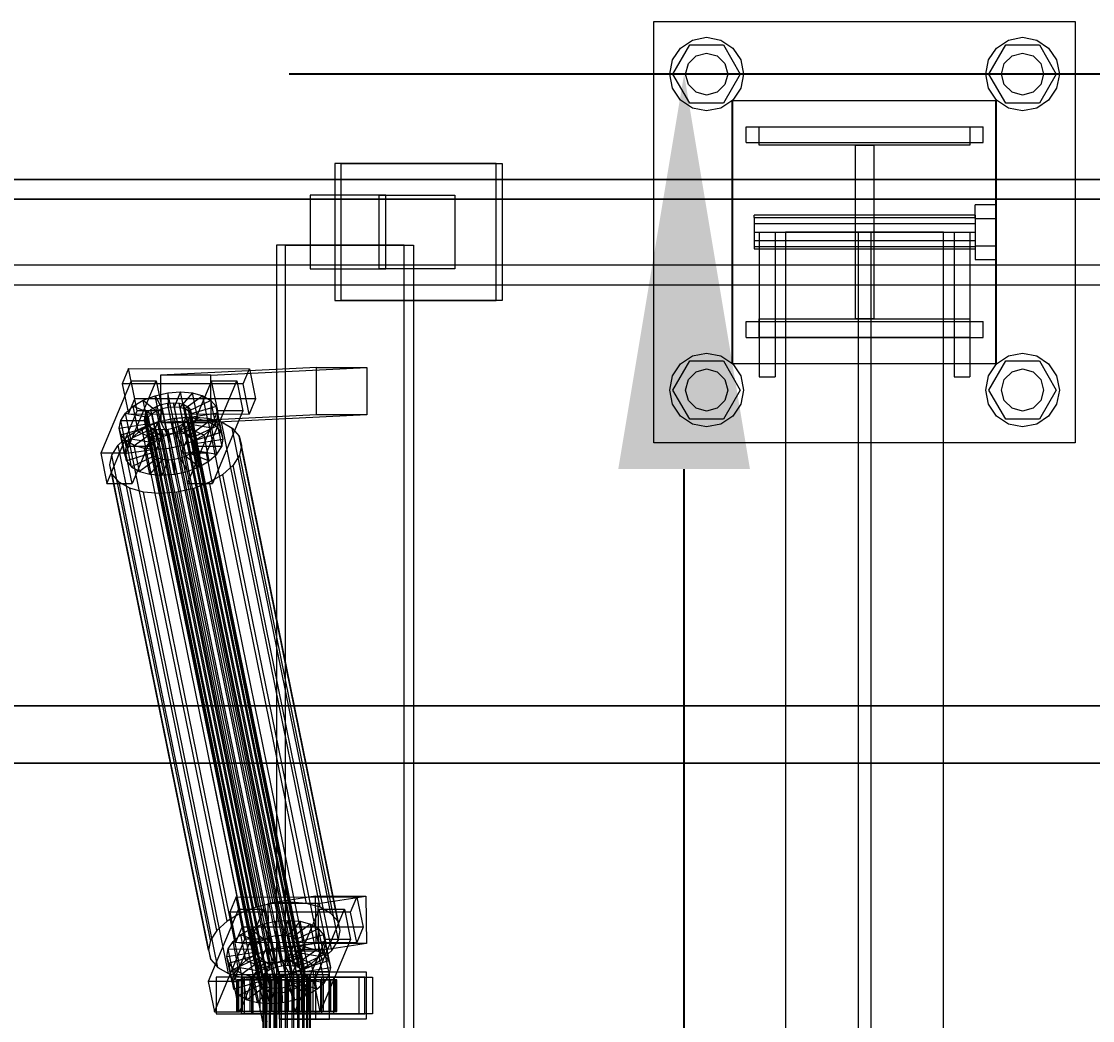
# Model space of a CAD drawing. Header units: millimetres. Extents: x -1970 to 59977, y -50268 to 6837.
# Drawn here: x 23676.5 to 24083.3, y -17869.5 to -17490 of the extents above; entities that cross this region are included whole.
import ezdxf

# ---------------------------------------------------------------- set-up
doc = ezdxf.new("R2010")
doc.units = ezdxf.units.MM
doc.layers.add('COTAS_O', color=1, linetype='Continuous', lineweight=0)
doc.layers.add('superior_C02', color=7, linetype='Continuous', lineweight=0)
doc.dimstyles.new('R19_100', dxfattribs={"dimtxt": 250, "dimasz": 150, "dimexe": 150, "dimexo": 80, "dimgap": 100, "dimtad": 1, "dimtih": 1, "dimtoh": 1, "dimdsep": 46, "dimcen": 0.09, "dimadec": 0, "dimazin": 0, "dimtfac": 1, "dimtdec": 4, "dimtofl": 0, "dimtmove": 0, "dimatfit": 3, "dimfxl": 1, "dimtolj": 1, "dimtzin": 0, "dimarcsym": 0})

# ---------------------------------------------------------------- blocks, each defined once
blk = doc.blocks.new('*D34')
at = {"layer": 'COTAS_O', "color": 0, "lineweight": -2, "transparency": 16777216}
for p, q in [((24548.19, -17510), (23778.19, -17510)), ((23928.19, -19330), (23928.19, -17660)), ((24548.19, -19480), (23778.19, -19480))]:
    blk.add_line(p, q, dxfattribs=at)
at = {"layer": 'COTAS_O', "color": 0, "transparency": 16777216}
for points in [[(23903.19, -17660), (23953.19, -17660), (23928.19, -17510)], [(23903.19, -19330), (23953.19, -19330), (23928.19, -19480)]]:
    blk.add_solid(points, dxfattribs=at)
at = {"layer": 'Defpoints', "color": 0, "transparency": 16777216}
for p in [(23928.19, -17510), (24628.19, -17510), (24628.19, -19480)]:
    blk.add_point(p, dxfattribs=at)

msp = doc.modelspace()

# ---------------------------------------------------------------- linework, layer by layer
at = {"layer": 'superior_C02'}
for p, q in [((23916.747, -17650), (23916.747, -17490)), ((23916.747, -17490), (24076.747, -17490)), ((24076.747, -17490), (24076.747, -17650)), ((23926.848, -17500.101), (23931.39, -17497.066)), ((23931.39, -17497.066), (23936.747, -17496)), ((23936.747, -17496), (23942.105, -17497.066)), ((23942.105, -17497.066), (23946.647, -17500.101)), ((24046.848, -17500.101), (24051.39, -17497.066)), ((24051.39, -17497.066), (24056.747, -17496)), ((24056.747, -17496), (24062.105, -17497.066)), ((24062.105, -17497.066), (24066.647, -17500.101)), ((23923.813, -17504.642), (23926.848, -17500.101)), ((23923.947, -17510), (23930.347, -17498.915)), ((23930.347, -17498.915), (23943.147, -17498.915)), ((23932.747, -17503.072), (23936.747, -17502)), ((23936.747, -17502), (23940.747, -17503.072)), ((23943.147, -17498.915), (23949.547, -17510)), ((23946.647, -17500.101), (23949.681, -17504.642)), ((24043.813, -17504.642), (24046.848, -17500.101)), ((24043.947, -17510), (24050.347, -17498.915)), ((24050.347, -17498.915), (24063.147, -17498.915)), ((24052.747, -17503.072), (24056.747, -17502)), ((24056.747, -17502), (24060.747, -17503.072)), ((24063.147, -17498.915), (24069.547, -17510)), ((24066.647, -17500.101), (24069.681, -17504.642)), ((23922.747, -17510), (23923.813, -17504.642)), ((23928.747, -17510), (23929.819, -17506)), ((23929.819, -17506), (23932.747, -17503.072)), ((23940.747, -17503.072), (23943.675, -17506)), ((23943.675, -17506), (23944.747, -17510)), ((23949.681, -17504.642), (23950.747, -17510)), ((24042.747, -17510), (24043.813, -17504.642)), ((24048.747, -17510), (24049.819, -17506)), ((24049.819, -17506), (24052.747, -17503.072)), ((24060.747, -17503.072), (24063.675, -17506)), ((24063.675, -17506), (24064.747, -17510)), ((24069.681, -17504.642), (24070.747, -17510)), ((23923.813, -17515.358), (23922.747, -17510)), ((23930.347, -17521.085), (23923.947, -17510)), ((23929.819, -17514), (23928.747, -17510)), ((23949.547, -17510), (23943.147, -17521.085)), ((23944.747, -17510), (23943.675, -17514)), ((23950.747, -17510), (23949.681, -17515.358)), ((24043.813, -17515.358), (24042.747, -17510)), ((24050.347, -17521.085), (24043.947, -17510)), ((24049.819, -17514), (24048.747, -17510)), ((24069.547, -17510), (24063.147, -17521.085)), ((24064.747, -17510), (24063.675, -17514)), ((24070.747, -17510), (24069.681, -17515.358)), ((23932.747, -17516.928), (23929.819, -17514)), ((23943.675, -17514), (23940.747, -17516.928)), ((24052.747, -17516.928), (24049.819, -17514)), ((24063.675, -17514), (24060.747, -17516.928)), ((23926.848, -17519.899), (23923.813, -17515.358)), ((23936.747, -17518), (23932.747, -17516.928)), ((23940.747, -17516.928), (23936.747, -17518)), ((23949.681, -17515.358), (23946.647, -17519.899)), ((24046.848, -17519.899), (24043.813, -17515.358)), ((24056.747, -17518), (24052.747, -17516.928)), ((24060.747, -17516.928), (24056.747, -17518)), ((24069.681, -17515.358), (24066.647, -17519.899)), ((23931.39, -17522.934), (23926.848, -17519.899)), ((23943.147, -17521.085), (23930.347, -17521.085)), ((23946.647, -17519.899), (23942.105, -17522.934)), ((23946.455, -17620), (23946.455, -17520)), ((23946.455, -17520), (24046.455, -17520)), ((23946.747, -17620), (23946.747, -17520)), ((23946.747, -17520), (24046.747, -17520)), ((24046.455, -17520), (24046.455, -17620)), ((24046.747, -17520), (24046.747, -17620)), ((24051.39, -17522.934), (24046.848, -17519.899)), ((24063.147, -17521.085), (24050.347, -17521.085)), ((24066.647, -17519.899), (24062.105, -17522.934)), ((23936.747, -17524), (23931.39, -17522.934)), ((23942.105, -17522.934), (23936.747, -17524)), ((24056.747, -17524), (24051.39, -17522.934)), ((24062.105, -17522.934), (24056.747, -17524)), ((23951.747, -17530), (24041.747, -17530)), ((23951.747, -17536), (23951.747, -17530)), ((23956.747, -17537), (23956.747, -17530)), ((23956.747, -17530), (24036.747, -17530)), ((24036.747, -17530), (24036.747, -17537)), ((24041.747, -17536), (24041.747, -17530)), ((23951.747, -17536), (24041.747, -17536)), ((24036.747, -17537), (23956.747, -17537)), ((23993.247, -17603), (23993.247, -17537)), ((23993.247, -17537), (24000.247, -17537)), ((24000.247, -17537), (24000.247, -17603)), ((23856.791, -17544), (23795.585, -17544)), ((23795.585, -17544), (23795.585, -17596)), ((23797.923, -17544), (23795.585, -17544)), ((23797.923, -17596), (23797.923, -17544)), ((23797.923, -17544), (23859.129, -17544)), ((23856.791, -17596), (23856.791, -17544)), ((23856.791, -17544), (23859.129, -17544)), ((23859.129, -17544), (23859.129, -17596)), ((24697.916, -17550), (23550.312, -17550)), ((23562.002, -17550), (24709.607, -17550)), ((24751.985, -17550), (23604.381, -17550)), ((23618.994, -17550), (24766.599, -17550)), ((24697.188, -17557.5), (23605.114, -17557.5)), ((23618.261, -17557.5), (24710.335, -17557.5)), ((23814.89, -17556), (23786.2, -17556)), ((23786.2, -17556), (23786.2, -17584)), ((23812.427, -17556), (23786.2, -17556)), ((23812.427, -17584), (23812.427, -17556)), ((23812.427, -17556), (23841.118, -17556)), ((23814.89, -17584), (23814.89, -17556)), ((23814.89, -17556), (23841.118, -17556)), ((23841.118, -17556), (23841.118, -17584)), ((24038.747, -17564.8), (24038.747, -17559.6)), ((24046.747, -17559.6), (24038.747, -17559.6)), ((24046.747, -17559.6), (24046.747, -17564.8)), ((23954.747, -17564.457), (23954.747, -17563.6)), ((24038.747, -17563.6), (23954.747, -17563.6)), ((23954.747, -17564.457), (23954.747, -17566.8)), ((23954.747, -17564.457), (24038.747, -17564.457)), ((23954.747, -17566.8), (23954.747, -17570)), ((23954.747, -17566.8), (24038.747, -17566.8)), ((24038.747, -17563.6), (24038.747, -17564.457)), ((24038.747, -17564.457), (24038.747, -17566.8)), ((24038.747, -17564.8), (24038.747, -17575.2)), ((24038.747, -17564.8), (24046.747, -17564.8)), ((24038.747, -17566.8), (24038.747, -17570)), ((24046.747, -17564.8), (24046.747, -17575.2)), ((23954.747, -17570), (23954.747, -17573.2)), ((23954.747, -17570), (24038.747, -17570)), ((23956.747, -17570), (23956.747, -17625)), ((23956.747, -17570), (23962.747, -17570)), ((23962.747, -17570), (23962.747, -17625)), ((24026.747, -17570), (23966.747, -17570)), ((23966.747, -17570), (23966.747, -18430)), ((23999.247, -17570), (23994.247, -17570)), ((23994.247, -17570), (23994.247, -18430)), ((23999.247, -18430), (23999.247, -17570)), ((24026.747, -18430), (24026.747, -17570)), ((24030.747, -17570), (24030.747, -17625)), ((24030.747, -17570), (24036.747, -17570)), ((24036.747, -17570), (24036.747, -17625)), ((24038.747, -17570), (24038.747, -17573.2)), ((23821.913, -17575), (23773.331, -17575)), ((23773.331, -17575), (23773.331, -18425)), ((23776.839, -17575), (23773.331, -17575)), ((23776.839, -18425), (23776.839, -17575)), ((23776.839, -17575), (23825.42, -17575)), ((23821.913, -18425), (23821.913, -17575)), ((23821.913, -17575), (23825.42, -17575)), ((23825.42, -17575), (23825.42, -18425)), ((23954.747, -17573.2), (23954.747, -17575.543)), ((23954.747, -17573.2), (24038.747, -17573.2)), ((23954.747, -17575.543), (23954.747, -17576.4)), ((23954.747, -17575.543), (24038.747, -17575.543)), ((24038.747, -17573.2), (24038.747, -17575.543)), ((24038.747, -17575.2), (24038.747, -17580.4)), ((24038.747, -17575.2), (24046.747, -17575.2)), ((24038.747, -17575.543), (24038.747, -17576.4)), ((24046.747, -17575.2), (24046.747, -17580.4)), ((23954.747, -17576.4), (24038.747, -17576.4)), ((23605.114, -17582.5), (24697.188, -17582.5)), ((23618.261, -17582.5), (24710.335, -17582.5)), ((24038.747, -17580.4), (24046.747, -17580.4)), ((23786.2, -17584), (23814.89, -17584)), ((23786.2, -17584), (23812.427, -17584)), ((23841.118, -17584), (23812.427, -17584)), ((23841.118, -17584), (23814.89, -17584)), ((23550.312, -17590), (24697.916, -17590)), ((23562.002, -17590), (24709.607, -17590)), ((23604.381, -17590), (24751.985, -17590)), ((23618.994, -17590), (24766.599, -17590)), ((23795.585, -17596), (23856.791, -17596)), ((23795.585, -17596), (23797.923, -17596)), ((23859.129, -17596), (23797.923, -17596)), ((23859.129, -17596), (23856.791, -17596)), ((23951.747, -17604), (24041.747, -17604)), ((23951.747, -17610), (23951.747, -17604)), ((23956.747, -17610), (23956.747, -17603)), ((23956.747, -17603), (24036.747, -17603)), ((24000.247, -17603), (23993.247, -17603)), ((24036.747, -17603), (24036.747, -17610)), ((24041.747, -17610), (24041.747, -17604)), ((23951.747, -17610), (24041.747, -17610)), ((24036.747, -17610), (23956.747, -17610)), ((23931.39, -17617.066), (23936.747, -17616)), ((23936.747, -17616), (23942.105, -17617.066)), ((24051.39, -17617.066), (24056.747, -17616)), ((24056.747, -17616), (24062.105, -17617.066)), ((23923.813, -17624.642), (23926.848, -17620.101)), ((23923.947, -17630), (23930.347, -17618.915)), ((23926.848, -17620.101), (23931.39, -17617.066)), ((23930.347, -17618.915), (23943.147, -17618.915)), ((23942.105, -17617.066), (23946.647, -17620.101)), ((23943.147, -17618.915), (23949.547, -17630)), ((24046.455, -17620), (23946.455, -17620)), ((23946.647, -17620.101), (23949.681, -17624.642)), ((24046.747, -17620), (23946.747, -17620)), ((24043.813, -17624.642), (24046.848, -17620.101)), ((24043.947, -17630), (24050.347, -17618.915)), ((24046.848, -17620.101), (24051.39, -17617.066)), ((24050.347, -17618.915), (24063.147, -17618.915)), ((24062.105, -17617.066), (24066.647, -17620.101)), ((24063.147, -17618.915), (24069.547, -17630)), ((24066.647, -17620.101), (24069.681, -17624.642)), ((23717.199, -17621.857), (23714.798, -17627.592)), ((23719.533, -17633.325), (23717.199, -17621.857)), ((23717.199, -17621.857), (23763.103, -17621.914)), ((23788.537, -17621.488), (23729.317, -17624.356)), ((23748.443, -17624.356), (23729.317, -17624.356)), ((23729.317, -17624.356), (23729.391, -17642.354)), ((23748.443, -17624.356), (23807.664, -17621.488)), ((23748.518, -17642.354), (23748.443, -17624.356)), ((23760.702, -17627.65), (23763.103, -17621.914)), ((23763.103, -17621.914), (23765.437, -17633.382)), ((23788.612, -17639.486), (23788.537, -17621.488)), ((23788.537, -17621.488), (23807.664, -17621.488)), ((23807.664, -17621.488), (23807.738, -17639.486)), ((23929.819, -17626), (23932.747, -17623.072)), ((23932.747, -17623.072), (23936.747, -17622)), ((23936.747, -17622), (23940.747, -17623.072)), ((23940.747, -17623.072), (23943.675, -17626)), ((24049.819, -17626), (24052.747, -17623.072)), ((24052.747, -17623.072), (24056.747, -17622)), ((24056.747, -17622), (24060.747, -17623.072)), ((24060.747, -17623.072), (24063.675, -17626)), ((23718.147, -17626.449), (23706.624, -17653.98)), ((23760.702, -17627.65), (23714.798, -17627.592)), ((23714.798, -17627.592), (23717.132, -17639.061)), ((23716.187, -17653.992), (23727.711, -17626.461)), ((23720.481, -17637.917), (23718.147, -17626.449)), ((23718.147, -17626.449), (23727.711, -17626.461)), ((23727.711, -17626.461), (23730.044, -17637.929)), ((23748.75, -17626.487), (23737.227, -17654.019)), ((23746.79, -17654.031), (23758.313, -17626.499)), ((23751.084, -17637.955), (23748.75, -17626.487)), ((23748.75, -17626.487), (23758.313, -17626.499)), ((23758.313, -17626.499), (23760.647, -17637.967)), ((23763.036, -17639.118), (23760.702, -17627.65)), ((23922.747, -17630), (23923.813, -17624.642)), ((23928.747, -17630), (23929.819, -17626)), ((23943.675, -17626), (23944.747, -17630)), ((23949.681, -17624.642), (23950.747, -17630)), ((23956.747, -17625), (23962.747, -17625)), ((24030.747, -17625), (24036.747, -17625)), ((24042.747, -17630), (24043.813, -17624.642)), ((24048.747, -17630), (24049.819, -17626)), ((24063.675, -17626), (24064.747, -17630)), ((24069.681, -17624.642), (24070.747, -17630)), ((23722.772, -17633.91), (23727.26, -17632.183)), ((23727.26, -17632.183), (23732.098, -17631.1)), ((23727.26, -17632.183), (23729.963, -17637.157)), ((23729.261, -17642.013), (23727.26, -17632.183)), ((23732.098, -17631.1), (23736.957, -17630.735)), ((23732.098, -17631.1), (23732.255, -17636.643)), ((23734.099, -17640.93), (23732.098, -17631.1)), ((23736.957, -17630.735), (23734.556, -17636.47)), ((23741.504, -17631.112), (23736.71, -17636.649)), ((23738.957, -17640.564), (23736.957, -17630.735)), ((23736.957, -17630.735), (23741.504, -17631.112)), ((23745.431, -17632.206), (23738.57, -17637.167)), ((23743.504, -17640.942), (23741.504, -17631.112)), ((23741.504, -17631.112), (23745.431, -17632.206)), ((23747.431, -17642.036), (23745.431, -17632.206)), ((23745.431, -17632.206), (23748.469, -17633.943)), ((23923.813, -17635.358), (23922.747, -17630)), ((23930.347, -17641.085), (23923.947, -17630)), ((23929.819, -17634), (23928.747, -17630)), ((23949.547, -17630), (23943.147, -17641.085)), ((23944.747, -17630), (23943.675, -17634)), ((23950.747, -17630), (23949.681, -17635.358)), ((24043.813, -17635.358), (24042.747, -17630)), ((24050.347, -17641.085), (24043.947, -17630)), ((24049.819, -17634), (24048.747, -17630)), ((24069.547, -17630), (24063.147, -17641.085)), ((24064.747, -17630), (24063.675, -17634)), ((24070.747, -17630), (24069.681, -17635.358)), ((23716.025, -17638.79), (23718.94, -17636.164)), ((23717.132, -17639.061), (23719.533, -17633.325)), ((23718.94, -17636.164), (23722.772, -17633.91)), ((23718.94, -17636.164), (23726.022, -17639.042)), ((23720.94, -17645.994), (23718.94, -17636.164)), ((23765.437, -17633.382), (23719.533, -17633.325)), ((23722.772, -17633.91), (23727.837, -17637.975)), ((23724.773, -17643.74), (23722.772, -17633.91)), ((23725.688, -17637.404), (23727.504, -17636.336)), ((23727.504, -17636.336), (23729.63, -17635.518)), ((23771.012, -17850.135), (23727.504, -17636.336)), ((23729.63, -17635.518), (23731.921, -17635.005)), ((23773.138, -17849.317), (23729.63, -17635.518)), ((23732.255, -17636.643), (23729.963, -17637.157)), ((23731.921, -17635.005), (23734.223, -17634.832)), ((23775.43, -17848.804), (23731.921, -17635.005)), ((23734.556, -17636.47), (23732.255, -17636.643)), ((23732.255, -17636.643), (23734.255, -17646.473)), ((23734.223, -17634.832), (23736.377, -17635.011)), ((23777.731, -17848.631), (23734.223, -17634.832)), ((23734.556, -17636.47), (23736.556, -17646.3)), ((23736.71, -17636.649), (23734.556, -17636.47)), ((23736.377, -17635.011), (23738.237, -17635.529)), ((23779.885, -17848.809), (23736.377, -17635.011)), ((23736.71, -17636.649), (23738.71, -17646.479)), ((23738.57, -17637.167), (23736.71, -17636.649)), ((23738.237, -17635.529), (23739.676, -17636.352)), ((23781.745, -17849.328), (23738.237, -17635.529)), ((23739.676, -17636.352), (23740.596, -17637.422)), ((23783.185, -17850.15), (23739.676, -17636.352)), ((23748.469, -17633.943), (23740.009, -17637.99)), ((23750.412, -17636.203), (23740.93, -17639.061)), ((23750.469, -17643.772), (23748.469, -17633.943)), ((23748.469, -17633.943), (23750.412, -17636.203)), ((23752.412, -17646.033), (23750.412, -17636.203)), ((23750.412, -17636.203), (23751.127, -17638.834)), ((23765.437, -17633.382), (23763.036, -17639.118)), ((23926.848, -17639.899), (23923.813, -17635.358)), ((23932.747, -17636.928), (23929.819, -17634)), ((23943.675, -17634), (23940.747, -17636.928)), ((23949.681, -17635.358), (23946.647, -17639.899)), ((24046.848, -17639.899), (24043.813, -17635.358)), ((24052.747, -17636.928), (24049.819, -17634)), ((24063.675, -17634), (24060.747, -17636.928)), ((24069.681, -17635.358), (24066.647, -17639.899)), ((23708.958, -17665.449), (23720.481, -17637.917)), ((23714.225, -17641.61), (23716.025, -17638.79)), ((23716.025, -17638.79), (23724.641, -17640.286)), ((23718.025, -17648.62), (23716.025, -17638.79)), ((23717.132, -17639.061), (23763.036, -17639.118)), ((23730.044, -17637.929), (23718.521, -17665.461)), ((23730.044, -17637.929), (23720.481, -17637.917)), ((23723.189, -17641.32), (23723.455, -17639.983)), ((23723.455, -17639.983), (23724.307, -17638.648)), ((23766.964, -17853.782), (23723.455, -17639.983)), ((23724.641, -17640.286), (23723.788, -17641.622)), ((23724.307, -17638.648), (23725.688, -17637.404)), ((23767.816, -17852.446), (23724.307, -17638.648)), ((23726.022, -17639.042), (23724.641, -17640.286)), ((23724.641, -17640.286), (23726.641, -17650.116)), ((23769.197, -17851.202), (23725.688, -17637.404)), ((23727.837, -17637.975), (23726.022, -17639.042)), ((23726.022, -17639.042), (23728.022, -17648.872)), ((23729.963, -17637.157), (23727.837, -17637.975)), ((23727.837, -17637.975), (23729.837, -17647.804)), ((23728.198, -17642.107), (23734.665, -17640.659)), ((23788.612, -17639.486), (23729.391, -17642.354)), ((23729.963, -17637.157), (23731.963, -17646.986)), ((23738.957, -17640.564), (23734.099, -17640.93)), ((23734.665, -17640.659), (23741.16, -17640.17)), ((23772.173, -17824.968), (23734.665, -17640.659)), ((23736.556, -17646.3), (23738.957, -17640.564)), ((23738.57, -17637.167), (23740.57, -17646.997)), ((23740.009, -17637.99), (23738.57, -17637.167)), ((23743.504, -17640.942), (23738.957, -17640.564)), ((23739.561, -17665.487), (23751.084, -17637.955)), ((23740.669, -17640.005), (23739.817, -17641.341)), ((23740.009, -17637.99), (23742.01, -17647.82)), ((23740.93, -17639.061), (23740.009, -17637.99)), ((23740.596, -17637.422), (23740.935, -17638.668)), ((23784.105, -17851.221), (23740.596, -17637.422)), ((23740.935, -17638.668), (23740.669, -17640.005)), ((23740.669, -17640.005), (23784.178, -17853.804)), ((23740.93, -17639.061), (23742.93, -17648.891)), ((23741.268, -17640.307), (23740.93, -17639.061)), ((23784.444, -17852.467), (23740.935, -17638.668)), ((23741.002, -17641.643), (23741.268, -17640.307)), ((23741.16, -17640.17), (23747.239, -17640.674)), ((23778.668, -17824.479), (23741.16, -17640.17)), ((23751.127, -17638.834), (23741.268, -17640.307)), ((23741.268, -17640.307), (23743.269, -17650.137)), ((23747.239, -17640.674), (23752.489, -17642.137)), ((23784.747, -17824.984), (23747.239, -17640.674)), ((23807.738, -17639.486), (23748.518, -17642.354)), ((23760.647, -17637.967), (23749.124, -17665.499)), ((23751.127, -17638.834), (23750.566, -17641.655)), ((23760.647, -17637.967), (23751.084, -17637.955)), ((23753.128, -17648.664), (23751.127, -17638.834)), ((23807.738, -17639.486), (23788.612, -17639.486)), ((23931.39, -17642.934), (23926.848, -17639.899)), ((23936.747, -17638), (23932.747, -17636.928)), ((23940.747, -17636.928), (23936.747, -17638)), ((23946.647, -17639.899), (23942.105, -17642.934)), ((24051.39, -17642.934), (24046.848, -17639.899)), ((24056.747, -17638), (24052.747, -17636.928)), ((24060.747, -17636.928), (24056.747, -17638)), ((24066.647, -17639.899), (24062.105, -17642.934)), ((23713.664, -17644.431), (23714.225, -17641.61)), ((23713.664, -17644.431), (23723.522, -17642.958)), ((23714.379, -17647.062), (23713.664, -17644.431)), ((23715.664, -17654.261), (23713.664, -17644.431)), ((23714.225, -17641.61), (23723.788, -17641.622)), ((23716.225, -17651.44), (23714.225, -17641.61)), ((23714.379, -17647.062), (23723.861, -17644.204)), ((23717.075, -17647.428), (23722.198, -17644.416)), ((23724.773, -17643.74), (23720.94, -17645.994)), ((23722.198, -17644.416), (23728.198, -17642.107)), ((23759.706, -17828.725), (23722.198, -17644.416)), ((23723.528, -17642.566), (23723.189, -17641.32)), ((23766.698, -17855.119), (23723.189, -17641.32)), ((23723.788, -17641.622), (23723.522, -17642.958)), ((23723.522, -17642.958), (23723.861, -17644.204)), ((23723.522, -17642.958), (23725.523, -17652.788)), ((23724.448, -17643.637), (23723.528, -17642.566)), ((23767.037, -17856.365), (23723.528, -17642.566)), ((23723.788, -17641.622), (23725.789, -17651.452)), ((23723.861, -17644.204), (23724.782, -17645.275)), ((23723.861, -17644.204), (23725.862, -17654.034)), ((23725.887, -17644.459), (23724.448, -17643.637)), ((23767.957, -17857.435), (23724.448, -17643.637)), ((23729.261, -17642.013), (23724.773, -17643.74)), ((23729.837, -17647.804), (23724.773, -17643.74)), ((23727.747, -17644.978), (23725.887, -17644.459)), ((23769.396, -17858.258), (23725.887, -17644.459)), ((23765.705, -17826.416), (23728.198, -17642.107)), ((23734.099, -17640.93), (23729.261, -17642.013)), ((23731.963, -17646.986), (23729.261, -17642.013)), ((23729.391, -17642.354), (23748.518, -17642.354)), ((23734.494, -17644.47), (23732.203, -17644.983)), ((23734.255, -17646.473), (23734.099, -17640.93)), ((23736.62, -17643.652), (23734.494, -17644.47)), ((23778.003, -17858.269), (23734.494, -17644.47)), ((23738.436, -17642.585), (23736.62, -17643.652)), ((23780.129, -17857.451), (23736.62, -17643.652)), ((23736.954, -17645.29), (23738.769, -17644.223)), ((23739.817, -17641.341), (23738.436, -17642.585)), ((23781.944, -17856.383), (23738.436, -17642.585)), ((23738.71, -17646.479), (23743.504, -17640.942)), ((23738.769, -17644.223), (23740.15, -17642.979)), ((23745.851, -17647.101), (23738.769, -17644.223)), ((23738.769, -17644.223), (23740.769, -17654.053)), ((23783.325, -17855.139), (23739.817, -17641.341)), ((23740.15, -17642.979), (23741.002, -17641.643)), ((23748.766, -17644.475), (23740.15, -17642.979)), ((23740.15, -17642.979), (23742.15, -17652.809)), ((23740.57, -17646.997), (23747.431, -17642.036)), ((23741.002, -17641.643), (23750.566, -17641.655)), ((23743.003, -17651.473), (23741.002, -17641.643)), ((23742.01, -17647.82), (23750.469, -17643.772)), ((23747.431, -17642.036), (23743.504, -17640.942)), ((23748.766, -17644.475), (23745.851, -17647.101)), ((23750.469, -17643.772), (23747.431, -17642.036)), ((23750.566, -17641.655), (23748.766, -17644.475)), ((23750.766, -17654.305), (23748.766, -17644.475)), ((23752.412, -17646.033), (23750.469, -17643.772)), ((23750.566, -17641.655), (23752.566, -17651.485)), ((23752.489, -17642.137), (23756.551, -17644.459)), ((23789.996, -17826.446), (23752.489, -17642.137)), ((23756.551, -17644.459), (23759.148, -17647.481)), ((23794.058, -17828.768), (23756.551, -17644.459)), ((23943.147, -17641.085), (23930.347, -17641.085)), ((23936.747, -17644), (23931.39, -17642.934)), ((23942.105, -17642.934), (23936.747, -17644)), ((24063.147, -17641.085), (24050.347, -17641.085)), ((24056.747, -17644), (24051.39, -17642.934)), ((24062.105, -17642.934), (24056.747, -17644)), ((23713.178, -17650.939), (23717.075, -17647.428)), ((23716.322, -17649.322), (23714.379, -17647.062)), ((23716.379, -17656.892), (23714.379, -17647.062)), ((23718.025, -17648.62), (23716.225, -17651.44)), ((23716.322, -17649.322), (23724.782, -17645.275)), ((23754.582, -17831.737), (23717.075, -17647.428)), ((23720.94, -17645.994), (23718.025, -17648.62)), ((23726.641, -17650.116), (23718.025, -17648.62)), ((23719.36, -17651.059), (23726.221, -17646.098)), ((23728.022, -17648.872), (23720.94, -17645.994)), ((23723.287, -17652.153), (23728.081, -17646.616)), ((23724.782, -17645.275), (23726.221, -17646.098)), ((23724.782, -17645.275), (23726.782, -17655.105)), ((23726.221, -17646.098), (23728.081, -17646.616)), ((23726.221, -17646.098), (23728.221, -17655.927)), ((23726.641, -17650.116), (23728.022, -17648.872)), ((23729.901, -17645.156), (23727.747, -17644.978)), ((23771.256, -17858.776), (23727.747, -17644.978)), ((23727.834, -17652.53), (23730.235, -17646.795)), ((23728.022, -17648.872), (23729.837, -17647.804)), ((23728.081, -17646.616), (23730.235, -17646.795)), ((23728.081, -17646.616), (23730.081, -17656.446)), ((23729.837, -17647.804), (23731.963, -17646.986)), ((23732.203, -17644.983), (23729.901, -17645.156)), ((23773.41, -17858.955), (23729.901, -17645.156)), ((23730.235, -17646.795), (23732.536, -17646.622)), ((23730.235, -17646.795), (23732.235, -17656.624)), ((23731.963, -17646.986), (23734.255, -17646.473)), ((23775.711, -17858.782), (23732.203, -17644.983)), ((23732.536, -17646.622), (23734.828, -17646.108)), ((23732.692, -17652.165), (23732.536, -17646.622)), ((23732.536, -17646.622), (23734.536, -17656.451)), ((23734.255, -17646.473), (23736.556, -17646.3)), ((23734.828, -17646.108), (23736.954, -17645.29)), ((23737.53, -17651.082), (23734.828, -17646.108)), ((23734.828, -17646.108), (23736.828, -17655.938)), ((23736.556, -17646.3), (23738.71, -17646.479)), ((23742.018, -17649.355), (23736.954, -17645.29)), ((23736.954, -17645.29), (23738.954, -17655.12)), ((23738.71, -17646.479), (23740.57, -17646.997)), ((23740.57, -17646.997), (23742.01, -17647.82)), ((23742.01, -17647.82), (23742.93, -17648.891)), ((23745.851, -17647.101), (23742.018, -17649.355)), ((23742.93, -17648.891), (23752.412, -17646.033)), ((23742.93, -17648.891), (23743.269, -17650.137)), ((23743.269, -17650.137), (23753.128, -17648.664)), ((23747.851, -17656.931), (23745.851, -17647.101)), ((23753.128, -17648.664), (23752.412, -17646.033)), ((23752.566, -17651.485), (23753.128, -17648.664)), ((23759.148, -17647.481), (23760.104, -17650.998)), ((23796.656, -17831.79), (23759.148, -17647.481)), ((23710.772, -17654.709), (23713.178, -17650.939)), ((23750.685, -17835.248), (23713.178, -17650.939)), ((23716.225, -17651.44), (23715.664, -17654.261)), ((23725.523, -17652.788), (23715.664, -17654.261)), ((23725.789, -17651.452), (23716.225, -17651.44)), ((23719.36, -17651.059), (23716.322, -17649.322)), ((23718.322, -17659.152), (23716.322, -17649.322)), ((23723.287, -17652.153), (23719.36, -17651.059)), ((23721.36, -17660.889), (23719.36, -17651.059)), ((23727.834, -17652.53), (23723.287, -17652.153)), ((23725.287, -17661.983), (23723.287, -17652.153)), ((23725.523, -17652.788), (23725.789, -17651.452)), ((23725.862, -17654.034), (23725.523, -17652.788)), ((23725.789, -17651.452), (23726.641, -17650.116)), ((23732.692, -17652.165), (23727.834, -17652.53)), ((23729.835, -17662.36), (23727.834, -17652.53)), ((23737.53, -17651.082), (23732.692, -17652.165)), ((23734.693, -17661.995), (23732.692, -17652.165)), ((23742.018, -17649.355), (23737.53, -17651.082)), ((23739.531, -17660.912), (23737.53, -17651.082)), ((23742.15, -17652.809), (23740.769, -17654.053)), ((23744.019, -17659.184), (23742.018, -17649.355)), ((23743.003, -17651.473), (23742.15, -17652.809)), ((23742.15, -17652.809), (23750.766, -17654.305)), ((23743.269, -17650.137), (23743.003, -17651.473)), ((23752.566, -17651.485), (23743.003, -17651.473)), ((23750.766, -17654.305), (23752.566, -17651.485)), ((23760.104, -17650.998), (23759.354, -17654.769)), ((23797.612, -17835.307), (23760.104, -17650.998)), ((24076.747, -17650), (23916.747, -17650)), ((23716.187, -17653.992), (23706.624, -17653.98)), ((23706.624, -17653.98), (23708.958, -17665.449)), ((23710.021, -17658.48), (23710.772, -17654.709)), ((23748.279, -17839.018), (23710.772, -17654.709)), ((23715.664, -17654.261), (23716.379, -17656.892)), ((23718.521, -17665.461), (23716.187, -17653.992)), ((23725.862, -17654.034), (23716.379, -17656.892)), ((23716.379, -17656.892), (23718.322, -17659.152)), ((23726.782, -17655.105), (23718.322, -17659.152)), ((23728.221, -17655.927), (23721.36, -17660.889)), ((23730.081, -17656.446), (23725.287, -17661.983)), ((23726.782, -17655.105), (23725.862, -17654.034)), ((23728.221, -17655.927), (23726.782, -17655.105)), ((23730.081, -17656.446), (23728.221, -17655.927)), ((23732.235, -17656.624), (23729.835, -17662.36)), ((23732.235, -17656.624), (23730.081, -17656.446)), ((23734.536, -17656.451), (23732.235, -17656.624)), ((23736.828, -17655.938), (23734.536, -17656.451)), ((23734.536, -17656.451), (23734.693, -17661.995)), ((23738.954, -17655.12), (23736.828, -17655.938)), ((23736.828, -17655.938), (23739.531, -17660.912)), ((23746.79, -17654.031), (23737.227, -17654.019)), ((23737.227, -17654.019), (23739.561, -17665.487)), ((23740.769, -17654.053), (23738.954, -17655.12)), ((23738.954, -17655.12), (23744.019, -17659.184)), ((23740.769, -17654.053), (23747.851, -17656.931)), ((23744.019, -17659.184), (23747.851, -17656.931)), ((23749.124, -17665.499), (23746.79, -17654.031)), ((23747.851, -17656.931), (23750.766, -17654.305)), ((23759.354, -17654.769), (23756.948, -17658.539)), ((23759.354, -17654.769), (23796.861, -17839.078)), ((23710.977, -17661.997), (23710.021, -17658.48)), ((23747.529, -17842.789), (23710.021, -17658.48)), ((23718.322, -17659.152), (23721.36, -17660.889)), ((23721.36, -17660.889), (23725.287, -17661.983)), ((23734.693, -17661.995), (23739.531, -17660.912)), ((23739.531, -17660.912), (23744.019, -17659.184)), ((23756.948, -17658.539), (23753.05, -17662.05)), ((23794.455, -17842.848), (23756.948, -17658.539)), ((23713.575, -17665.019), (23710.977, -17661.997)), ((23748.485, -17846.306), (23710.977, -17661.997)), ((23717.636, -17667.341), (23713.575, -17665.019)), ((23751.082, -17849.328), (23713.575, -17665.019)), ((23725.287, -17661.983), (23729.835, -17662.36)), ((23729.835, -17662.36), (23734.693, -17661.995)), ((23747.927, -17665.062), (23741.927, -17667.371)), ((23753.05, -17662.05), (23747.927, -17665.062)), ((23785.435, -17849.371), (23747.927, -17665.062)), ((23790.558, -17846.359), (23753.05, -17662.05)), ((23708.958, -17665.449), (23718.521, -17665.461)), ((23722.886, -17668.803), (23717.636, -17667.341)), ((23755.144, -17851.65), (23717.636, -17667.341)), ((23728.965, -17669.308), (23722.886, -17668.803)), ((23760.393, -17853.113), (23722.886, -17668.803)), ((23735.46, -17668.819), (23728.965, -17669.308)), ((23741.927, -17667.371), (23735.46, -17668.819)), ((23772.967, -17853.128), (23735.46, -17668.819)), ((23739.561, -17665.487), (23749.124, -17665.499)), ((23779.435, -17851.68), (23741.927, -17667.371)), ((23766.473, -17853.617), (23728.965, -17669.308)), ((16335.427, -17750), (25411.088, -17750)), ((25412.557, -17750), (16336.897, -17750)), ((23317.533, -17771.702), (23748.109, -17771.702)), ((23749.853, -17771.702), (23319.277, -17771.702)), ((23748.109, -17771.702), (23768.113, -17870)), ((23748.109, -17771.702), (23749.853, -17771.702)), ((23748.109, -17771.702), (24178.685, -17771.702)), ((23769.857, -17870), (23749.853, -17771.702)), ((24180.429, -17771.702), (23749.853, -17771.702)), ((23758.04, -17822.549), (23755.64, -17828.285)), ((23760.374, -17834.017), (23758.04, -17822.549)), ((23758.04, -17822.549), (23803.945, -17822.606)), ((23788.224, -17822.189), (23770.074, -17825.057)), ((23788.467, -17840.17), (23788.224, -17822.189)), ((23788.224, -17822.189), (23807.35, -17822.189)), ((23789.2, -17825.057), (23807.35, -17822.189)), ((23801.544, -17828.342), (23803.945, -17822.606)), ((23803.945, -17822.606), (23806.278, -17834.074)), ((23807.35, -17822.189), (23807.593, -17840.17)), ((23758.989, -17827.141), (23747.466, -17854.673)), ((23757.029, -17854.685), (23768.552, -17827.153)), ((23761.323, -17838.609), (23758.989, -17827.141)), ((23758.989, -17827.141), (23768.552, -17827.153)), ((23765.705, -17826.416), (23759.706, -17828.725)), ((23772.173, -17824.968), (23765.705, -17826.416)), ((23768.552, -17827.153), (23770.886, -17838.621)), ((23789.2, -17825.057), (23770.074, -17825.057)), ((23770.074, -17825.057), (23770.317, -17843.038)), ((23778.668, -17824.479), (23772.173, -17824.968)), ((23789.592, -17827.179), (23778.068, -17854.711)), ((23784.747, -17824.984), (23778.668, -17824.479)), ((23789.996, -17826.446), (23784.747, -17824.984)), ((23787.632, -17854.723), (23799.155, -17827.191)), ((23789.443, -17843.038), (23789.2, -17825.057)), ((23791.925, -17838.647), (23789.592, -17827.179)), ((23789.592, -17827.179), (23799.155, -17827.191)), ((23794.058, -17828.768), (23789.996, -17826.446)), ((23799.155, -17827.191), (23801.489, -17838.659)), ((23754.582, -17831.737), (23750.685, -17835.248)), ((23759.706, -17828.725), (23754.582, -17831.737)), ((23801.544, -17828.342), (23755.64, -17828.285)), ((23755.64, -17828.285), (23757.974, -17839.753)), ((23768.102, -17832.875), (23772.94, -17831.792)), ((23772.94, -17831.792), (23777.798, -17831.427)), ((23772.94, -17831.792), (23773.096, -17837.336)), ((23774.94, -17841.622), (23772.94, -17831.792)), ((23777.798, -17831.427), (23775.398, -17837.163)), ((23782.346, -17831.804), (23777.552, -17837.341)), ((23779.799, -17841.257), (23777.798, -17831.427)), ((23777.798, -17831.427), (23782.346, -17831.804)), ((23784.346, -17841.634), (23782.346, -17831.804)), ((23782.346, -17831.804), (23786.272, -17832.898)), ((23796.656, -17831.79), (23794.058, -17828.768)), ((23797.612, -17835.307), (23796.656, -17831.79)), ((23803.878, -17839.81), (23801.544, -17828.342)), ((23750.685, -17835.248), (23748.279, -17839.018)), ((23757.974, -17839.753), (23760.374, -17834.017)), ((23759.782, -17836.856), (23763.614, -17834.603)), ((23806.278, -17834.074), (23760.374, -17834.017)), ((23763.614, -17834.603), (23768.102, -17832.875)), ((23763.614, -17834.603), (23768.679, -17838.667)), ((23765.614, -17844.433), (23763.614, -17834.603)), ((23768.102, -17832.875), (23770.805, -17837.849)), ((23770.102, -17842.705), (23768.102, -17832.875)), ((23786.272, -17832.898), (23779.412, -17837.86)), ((23789.311, -17834.635), (23780.851, -17838.682)), ((23788.273, -17842.728), (23786.272, -17832.898)), ((23786.272, -17832.898), (23789.311, -17834.635)), ((23791.311, -17844.465), (23789.311, -17834.635)), ((23789.311, -17834.635), (23791.254, -17836.895)), ((23796.861, -17839.078), (23797.612, -17835.307)), ((23806.278, -17834.074), (23803.878, -17839.81)), ((23748.279, -17839.018), (23747.529, -17842.789)), ((23749.8, -17866.141), (23761.323, -17838.609)), ((23755.067, -17842.302), (23756.866, -17839.482)), ((23756.866, -17839.482), (23759.782, -17836.856)), ((23756.866, -17839.482), (23765.482, -17840.978)), ((23758.867, -17849.312), (23756.866, -17839.482)), ((23757.974, -17839.753), (23803.878, -17839.81)), ((23770.886, -17838.621), (23759.363, -17866.153)), ((23759.782, -17836.856), (23766.863, -17839.734)), ((23761.782, -17846.686), (23759.782, -17836.856)), ((23770.886, -17838.621), (23761.323, -17838.609)), ((23766.863, -17839.734), (23765.482, -17840.978)), ((23768.679, -17838.667), (23766.863, -17839.734)), ((23766.863, -17839.734), (23768.864, -17849.564)), ((23770.805, -17837.849), (23768.679, -17838.667)), ((23768.679, -17838.667), (23770.679, -17848.497)), ((23773.096, -17837.336), (23770.805, -17837.849)), ((23770.805, -17837.849), (23772.805, -17847.679)), ((23775.398, -17837.163), (23773.096, -17837.336)), ((23773.096, -17837.336), (23775.097, -17847.165)), ((23775.398, -17837.163), (23777.398, -17846.992)), ((23777.552, -17837.341), (23775.398, -17837.163)), ((23777.552, -17837.341), (23779.552, -17847.171)), ((23779.412, -17837.86), (23777.552, -17837.341)), ((23779.412, -17837.86), (23781.412, -17847.689)), ((23780.851, -17838.682), (23779.412, -17837.86)), ((23780.402, -17866.179), (23791.925, -17838.647)), ((23780.851, -17838.682), (23782.851, -17848.512)), ((23781.771, -17839.753), (23780.851, -17838.682)), ((23791.254, -17836.895), (23781.771, -17839.753)), ((23781.771, -17839.753), (23783.772, -17849.583)), ((23782.11, -17840.999), (23781.771, -17839.753)), ((23791.969, -17839.526), (23782.11, -17840.999)), ((23801.489, -17838.659), (23789.966, -17866.191)), ((23793.254, -17846.725), (23791.254, -17836.895)), ((23791.254, -17836.895), (23791.969, -17839.526)), ((23791.969, -17839.526), (23791.407, -17842.347)), ((23801.489, -17838.659), (23791.925, -17838.647)), ((23793.969, -17849.356), (23791.969, -17839.526)), ((23794.455, -17842.848), (23796.861, -17839.078)), ((23747.529, -17842.789), (23748.485, -17846.306)), ((23754.505, -17845.123), (23755.067, -17842.302)), ((23754.505, -17845.123), (23764.364, -17843.65)), ((23755.067, -17842.302), (23764.63, -17842.314)), ((23757.067, -17852.132), (23755.067, -17842.302)), ((23764.63, -17842.314), (23764.364, -17843.65)), ((23764.364, -17843.65), (23764.703, -17844.897)), ((23764.364, -17843.65), (23766.364, -17853.48)), ((23765.482, -17840.978), (23764.63, -17842.314)), ((23764.63, -17842.314), (23766.63, -17852.144)), ((23765.482, -17840.978), (23767.483, -17850.808)), ((23770.102, -17842.705), (23765.614, -17844.433)), ((23774.94, -17841.622), (23770.102, -17842.705)), ((23772.805, -17847.679), (23770.102, -17842.705)), ((23788.467, -17840.17), (23770.317, -17843.038)), ((23770.317, -17843.038), (23789.443, -17843.038)), ((23779.799, -17841.257), (23774.94, -17841.622)), ((23775.097, -17847.165), (23774.94, -17841.622)), ((23777.398, -17846.992), (23779.799, -17841.257)), ((23779.552, -17847.171), (23784.346, -17841.634)), ((23779.611, -17844.915), (23780.992, -17843.671)), ((23784.346, -17841.634), (23779.799, -17841.257)), ((23780.992, -17843.671), (23781.844, -17842.335)), ((23789.608, -17845.167), (23780.992, -17843.671)), ((23780.992, -17843.671), (23782.992, -17853.501)), ((23781.412, -17847.689), (23788.273, -17842.728)), ((23781.844, -17842.335), (23782.11, -17840.999)), ((23781.844, -17842.335), (23791.407, -17842.347)), ((23783.844, -17852.165), (23781.844, -17842.335)), ((23782.11, -17840.999), (23784.11, -17850.829)), ((23788.273, -17842.728), (23784.346, -17841.634)), ((23791.311, -17844.465), (23788.273, -17842.728)), ((23807.593, -17840.17), (23788.467, -17840.17)), ((23807.593, -17840.17), (23789.443, -17843.038)), ((23791.407, -17842.347), (23789.608, -17845.167)), ((23790.558, -17846.359), (23794.455, -17842.848)), ((23791.407, -17842.347), (23793.408, -17852.177)), ((23748.485, -17846.306), (23751.082, -17849.328)), ((23755.22, -17847.754), (23754.505, -17845.123)), ((23756.506, -17854.953), (23754.505, -17845.123)), ((23755.22, -17847.754), (23764.703, -17844.897)), ((23757.163, -17850.015), (23755.22, -17847.754)), ((23757.221, -17857.584), (23755.22, -17847.754)), ((23757.163, -17850.015), (23765.623, -17845.967)), ((23761.782, -17846.686), (23758.867, -17849.312)), ((23760.202, -17851.751), (23767.062, -17846.79)), ((23765.614, -17844.433), (23761.782, -17846.686)), ((23768.864, -17849.564), (23761.782, -17846.686)), ((23764.128, -17852.845), (23768.922, -17847.308)), ((23764.703, -17844.897), (23765.623, -17845.967)), ((23764.703, -17844.897), (23766.703, -17854.726)), ((23770.679, -17848.497), (23765.614, -17844.433)), ((23765.623, -17845.967), (23767.062, -17846.79)), ((23765.623, -17845.967), (23767.624, -17855.797)), ((23767.062, -17846.79), (23768.922, -17847.308)), ((23767.062, -17846.79), (23769.063, -17856.62)), ((23768.676, -17853.223), (23771.076, -17847.487)), ((23768.922, -17847.308), (23771.076, -17847.487)), ((23768.922, -17847.308), (23770.923, -17857.138)), ((23770.679, -17848.497), (23772.805, -17847.679)), ((23771.076, -17847.487), (23773.378, -17847.314)), ((23771.076, -17847.487), (23773.077, -17857.317)), ((23772.805, -17847.679), (23775.097, -17847.165)), ((23773.378, -17847.314), (23775.669, -17846.801)), ((23773.534, -17852.857), (23773.378, -17847.314)), ((23773.378, -17847.314), (23775.378, -17857.144)), ((23775.097, -17847.165), (23777.398, -17846.992)), ((23775.669, -17846.801), (23777.795, -17845.983)), ((23778.372, -17851.774), (23775.669, -17846.801)), ((23775.669, -17846.801), (23777.67, -17856.631)), ((23777.398, -17846.992), (23779.552, -17847.171)), ((23777.795, -17845.983), (23779.611, -17844.915)), ((23782.86, -17850.047), (23777.795, -17845.983)), ((23777.795, -17845.983), (23779.796, -17855.812)), ((23779.552, -17847.171), (23781.412, -17847.689)), ((23786.692, -17847.793), (23779.611, -17844.915)), ((23779.611, -17844.915), (23781.611, -17854.745)), ((23781.412, -17847.689), (23782.851, -17848.512)), ((23782.851, -17848.512), (23791.311, -17844.465)), ((23786.692, -17847.793), (23782.86, -17850.047)), ((23783.772, -17849.583), (23793.254, -17846.725)), ((23785.435, -17849.371), (23790.558, -17846.359)), ((23789.608, -17845.167), (23786.692, -17847.793)), ((23788.693, -17857.623), (23786.692, -17847.793)), ((23791.608, -17854.997), (23789.608, -17845.167)), ((23793.254, -17846.725), (23791.311, -17844.465)), ((23793.969, -17849.356), (23793.254, -17846.725)), ((23751.082, -17849.328), (23755.144, -17851.65)), ((23755.144, -17851.65), (23760.393, -17853.113)), ((23757.067, -17852.132), (23756.506, -17854.953)), ((23758.867, -17849.312), (23757.067, -17852.132)), ((23766.63, -17852.144), (23757.067, -17852.132)), ((23760.202, -17851.751), (23757.163, -17850.015)), ((23759.164, -17859.844), (23757.163, -17850.015)), ((23767.483, -17850.808), (23758.867, -17849.312)), ((23764.128, -17852.845), (23760.202, -17851.751)), ((23762.202, -17861.581), (23760.202, -17851.751)), ((23766.364, -17853.48), (23766.63, -17852.144)), ((23766.63, -17852.144), (23767.483, -17850.808)), ((23767.483, -17850.808), (23768.864, -17849.564)), ((23769.197, -17851.202), (23767.816, -17852.446)), ((23768.512, -17852), (23768.286, -17852)), ((23768.286, -17852), (23768.674, -17852)), ((23768.286, -18148), (23768.286, -17852)), ((23769.335, -17852), (23768.512, -17852)), ((23768.512, -18148), (23768.512, -17852)), ((23768.674, -17852), (23769.648, -17852)), ((23768.674, -18148), (23768.674, -17852)), ((23768.864, -17849.564), (23770.679, -17848.497)), ((23771.012, -17850.135), (23769.197, -17851.202)), ((23770.699, -17852), (23769.335, -17852)), ((23769.335, -18148), (23769.335, -17852)), ((23769.648, -17852), (23771.142, -17852)), ((23769.648, -18148), (23769.648, -17852)), ((23772.512, -17852), (23770.699, -17852)), ((23770.699, -18148), (23770.699, -17852)), ((23773.138, -17849.317), (23771.012, -17850.135)), ((23771.142, -17852), (23773.055, -17852)), ((23771.142, -18148), (23771.142, -17852)), ((23774.65, -17852), (23772.512, -17852)), ((23772.512, -18148), (23772.512, -17852)), ((23772.967, -17853.128), (23779.435, -17851.68)), ((23773.055, -17852), (23775.255, -17852)), ((23773.055, -18148), (23773.055, -17852)), ((23775.43, -17848.804), (23773.138, -17849.317)), ((23778.372, -17851.774), (23773.534, -17852.857)), ((23793.566, -17851), (23774.439, -17851)), ((23774.439, -17851), (23774.439, -17869)), ((23788.351, -17851), (23774.439, -17851)), ((23776.968, -17852), (23774.65, -17852)), ((23774.65, -18148), (23774.65, -17852)), ((23775.255, -17852), (23777.594, -17852)), ((23775.255, -18148), (23775.255, -17852)), ((23777.731, -17848.631), (23775.43, -17848.804)), ((23779.306, -17852), (23776.968, -17852)), ((23776.968, -18148), (23776.968, -17852)), ((23777.594, -17852), (23779.911, -17852)), ((23777.594, -18148), (23777.594, -17852)), ((23779.885, -17848.809), (23777.731, -17848.631)), ((23782.86, -17850.047), (23778.372, -17851.774)), ((23780.372, -17861.604), (23778.372, -17851.774)), ((23781.507, -17852), (23779.306, -17852)), ((23779.306, -18148), (23779.306, -17852)), ((23779.435, -17851.68), (23785.435, -17849.371)), ((23781.745, -17849.328), (23779.885, -17848.809)), ((23779.911, -17852), (23782.049, -17852)), ((23779.911, -18148), (23779.911, -17852)), ((23783.419, -17852), (23781.507, -17852)), ((23781.507, -18148), (23781.507, -17852)), ((23783.185, -17850.15), (23781.745, -17849.328)), ((23782.049, -17852), (23783.862, -17852)), ((23782.049, -18148), (23782.049, -17852)), ((23782.851, -17848.512), (23783.772, -17849.583)), ((23784.861, -17859.877), (23782.86, -17850.047)), ((23783.844, -17852.165), (23782.992, -17853.501)), ((23784.105, -17851.221), (23783.185, -17850.15)), ((23784.914, -17852), (23783.419, -17852)), ((23783.419, -18148), (23783.419, -17852)), ((23783.772, -17849.583), (23784.11, -17850.829)), ((23784.11, -17850.829), (23783.844, -17852.165)), ((23793.408, -17852.177), (23783.844, -17852.165)), ((23783.862, -17852), (23785.227, -17852)), ((23783.862, -18148), (23783.862, -17852)), ((23784.444, -17852.467), (23784.105, -17851.221)), ((23784.11, -17850.829), (23793.969, -17849.356)), ((23785.888, -17852), (23784.914, -17852)), ((23784.914, -18148), (23784.914, -17852)), ((23785.227, -17852), (23786.05, -17852)), ((23785.227, -18148), (23785.227, -17852)), ((23786.275, -17852), (23785.888, -17852)), ((23785.888, -17852), (23785.888, -18148)), ((23786.05, -17852), (23786.275, -17852)), ((23786.05, -18148), (23786.05, -17852)), ((23786.275, -18148), (23786.275, -17852)), ((23788.351, -17869), (23788.351, -17851)), ((23788.351, -17851), (23807.478, -17851)), ((23791.608, -17854.997), (23793.408, -17852.177)), ((23793.408, -17852.177), (23793.969, -17849.356)), ((23793.566, -17869), (23793.566, -17851)), ((23793.566, -17851), (23807.478, -17851)), ((23807.478, -17851), (23807.478, -17869)), ((23757.029, -17854.685), (23747.466, -17854.673)), ((23747.466, -17854.673), (23749.8, -17866.141)), ((23760.039, -17853), (23750.475, -17853)), ((23750.475, -17853), (23750.475, -17867)), ((23764.504, -17853), (23750.475, -17853)), ((23766.364, -17853.48), (23756.506, -17854.953)), ((23756.506, -17854.953), (23757.221, -17857.584)), ((23759.363, -17866.153), (23757.029, -17854.685)), ((23766.703, -17854.726), (23757.221, -17857.584)), ((23758.768, -17854), (23758.292, -17854)), ((23758.292, -17854), (23768.286, -17854)), ((23758.292, -17866), (23758.292, -17854)), ((23758.292, -17854), (23759.11, -17854)), ((23760.506, -17854), (23758.768, -17854)), ((23758.768, -17854), (23768.512, -17854)), ((23758.768, -17866), (23758.768, -17854)), ((23759.11, -17854), (23768.674, -17854)), ((23759.11, -17866), (23759.11, -17854)), ((23759.11, -17854), (23761.167, -17854)), ((23767.624, -17855.797), (23759.164, -17859.844)), ((23760.039, -17867), (23760.039, -17853)), ((23760.039, -17853), (23774.068, -17853)), ((23760.393, -17853.113), (23766.473, -17853.617)), ((23763.386, -17854), (23760.506, -17854)), ((23760.506, -17854), (23769.335, -17854)), ((23760.506, -17866), (23760.506, -17854)), ((23806.955, -17853), (23761.051, -17853)), ((23761.051, -17853), (23761.051, -17867)), ((23763.973, -17853), (23761.051, -17853)), ((23761.167, -17854), (23769.648, -17854)), ((23761.167, -17866), (23761.167, -17854)), ((23761.167, -17854), (23764.321, -17854)), ((23767.214, -17854), (23763.386, -17854)), ((23763.386, -17854), (23770.699, -17854)), ((23763.386, -17866), (23763.386, -17854)), ((23763.973, -17867), (23763.973, -17853)), ((23763.973, -17853), (23809.878, -17853)), ((23768.676, -17853.223), (23764.128, -17852.845)), ((23766.129, -17862.675), (23764.128, -17852.845)), ((23764.321, -17854), (23771.142, -17854)), ((23764.321, -17866), (23764.321, -17854)), ((23764.321, -17854), (23768.359, -17854)), ((23764.504, -17867), (23764.504, -17853)), ((23764.504, -17853), (23774.068, -17853)), ((23766.703, -17854.726), (23766.364, -17853.48)), ((23766.473, -17853.617), (23772.967, -17853.128)), ((23766.964, -17853.782), (23766.698, -17855.119)), ((23766.698, -17855.119), (23767.037, -17856.365)), ((23767.624, -17855.797), (23766.703, -17854.726)), ((23767.816, -17852.446), (23766.964, -17853.782)), ((23767.037, -17856.365), (23767.957, -17857.435)), ((23771.728, -17854), (23767.214, -17854)), ((23767.214, -17854), (23772.512, -17854)), ((23767.214, -17866), (23767.214, -17854)), ((23769.063, -17856.62), (23767.624, -17855.797)), ((23768.286, -17854), (23768.512, -17854)), ((23768.286, -17854), (23768.286, -17866)), ((23768.674, -17854), (23768.286, -17854)), ((23768.359, -17854), (23773.055, -17854)), ((23768.359, -17866), (23768.359, -17854)), ((23768.359, -17854), (23773.005, -17854)), ((23768.512, -17854), (23769.335, -17854)), ((23768.512, -17854), (23768.512, -17866)), ((23768.674, -17854), (23768.674, -17866)), ((23769.648, -17854), (23768.674, -17854)), ((23773.534, -17852.857), (23768.676, -17853.223)), ((23770.676, -17863.052), (23768.676, -17853.223)), ((23769.335, -17854), (23770.699, -17854)), ((23769.335, -17854), (23769.335, -17866)), ((23769.648, -17854), (23769.648, -17866)), ((23771.142, -17854), (23769.648, -17854)), ((23770.699, -17854), (23772.512, -17854)), ((23770.699, -17854), (23770.699, -17866)), ((23771.142, -17854), (23771.142, -17866)), ((23773.055, -17854), (23771.142, -17854)), ((23776.62, -17854), (23771.728, -17854)), ((23771.728, -17854), (23774.65, -17854)), ((23771.728, -17866), (23771.728, -17854)), ((23772.512, -17854), (23774.65, -17854)), ((23772.512, -17854), (23772.512, -17866)), ((23773.005, -17854), (23775.255, -17854)), ((23773.005, -17866), (23773.005, -17854)), ((23773.005, -17854), (23777.942, -17854)), ((23773.055, -17854), (23773.055, -17866)), ((23775.255, -17854), (23773.055, -17854)), ((23775.534, -17862.687), (23773.534, -17852.857)), ((23774.068, -17853), (23774.068, -17867)), ((23774.65, -17854), (23776.968, -17854)), ((23774.65, -17854), (23774.65, -17866)), ((23775.255, -17854), (23775.255, -17866)), ((23777.594, -17854), (23775.255, -17854)), ((23781.557, -17854), (23776.62, -17854)), ((23776.62, -17854), (23776.968, -17854)), ((23776.62, -17866), (23776.62, -17854)), ((23776.968, -17854), (23779.306, -17854)), ((23776.968, -17854), (23776.968, -17866)), ((23777.942, -17854), (23777.594, -17854)), ((23777.594, -17854), (23777.594, -17866)), ((23779.911, -17854), (23777.594, -17854)), ((23779.796, -17855.812), (23777.67, -17856.631)), ((23777.942, -17866), (23777.942, -17854)), ((23777.942, -17854), (23782.834, -17854)), ((23787.632, -17854.723), (23778.068, -17854.711)), ((23778.068, -17854.711), (23780.402, -17866.179)), ((23781.557, -17854), (23779.306, -17854)), ((23779.306, -17854), (23781.507, -17854)), ((23779.306, -17854), (23779.306, -17866)), ((23781.611, -17854.745), (23779.796, -17855.812)), ((23779.796, -17855.812), (23784.861, -17859.877)), ((23782.834, -17854), (23779.911, -17854)), ((23779.911, -17854), (23779.911, -17866)), ((23782.049, -17854), (23779.911, -17854)), ((23780.129, -17857.451), (23781.944, -17856.383)), ((23790.642, -17853), (23781.078, -17853)), ((23781.078, -17853), (23781.078, -17867)), ((23795.107, -17853), (23781.078, -17853)), ((23786.203, -17854), (23781.507, -17854)), ((23781.507, -17854), (23783.419, -17854)), ((23781.507, -17854), (23781.507, -17866)), ((23786.203, -17854), (23781.557, -17854)), ((23781.557, -17866), (23781.557, -17854)), ((23782.992, -17853.501), (23781.611, -17854.745)), ((23781.611, -17854.745), (23788.693, -17857.623)), ((23781.944, -17856.383), (23783.325, -17855.139)), ((23787.347, -17854), (23782.049, -17854)), ((23782.049, -17854), (23782.049, -17866)), ((23783.862, -17854), (23782.049, -17854)), ((23782.834, -17866), (23782.834, -17854)), ((23782.834, -17854), (23787.347, -17854)), ((23782.992, -17853.501), (23791.608, -17854.997)), ((23783.325, -17855.139), (23784.178, -17853.804)), ((23790.24, -17854), (23783.419, -17854)), ((23783.419, -17854), (23784.914, -17854)), ((23783.419, -17854), (23783.419, -17866)), ((23791.175, -17854), (23783.862, -17854)), ((23783.862, -17854), (23783.862, -17866)), ((23785.227, -17854), (23783.862, -17854)), ((23784.178, -17853.804), (23784.444, -17852.467)), ((23793.395, -17854), (23784.914, -17854)), ((23784.914, -17854), (23785.888, -17854)), ((23784.914, -17854), (23784.914, -17866)), ((23794.056, -17854), (23785.227, -17854)), ((23785.227, -17854), (23785.227, -17866)), ((23786.05, -17854), (23785.227, -17854)), ((23785.888, -17854), (23795.451, -17854)), ((23785.888, -17866), (23785.888, -17854)), ((23785.888, -17854), (23786.275, -17854)), ((23795.793, -17854), (23786.05, -17854)), ((23786.05, -17854), (23786.05, -17866)), ((23786.275, -17854), (23786.05, -17854)), ((23790.24, -17854), (23786.203, -17854)), ((23786.203, -17866), (23786.203, -17854)), ((23796.269, -17854), (23786.275, -17854)), ((23786.275, -17854), (23786.275, -17866)), ((23787.347, -17866), (23787.347, -17854)), ((23787.347, -17854), (23791.175, -17854)), ((23789.966, -17866.191), (23787.632, -17854.723)), ((23788.693, -17857.623), (23791.608, -17854.997)), ((23793.395, -17854), (23790.24, -17854)), ((23790.24, -17866), (23790.24, -17854)), ((23790.642, -17867), (23790.642, -17853)), ((23790.642, -17853), (23804.67, -17853)), ((23791.175, -17866), (23791.175, -17854)), ((23791.175, -17854), (23794.056, -17854)), ((23795.451, -17854), (23793.395, -17854)), ((23793.395, -17866), (23793.395, -17854)), ((23794.056, -17866), (23794.056, -17854)), ((23794.056, -17854), (23795.793, -17854)), ((23795.107, -17867), (23795.107, -17853)), ((23795.107, -17853), (23804.67, -17853)), ((23795.451, -17854), (23795.451, -17866)), ((23796.269, -17854), (23795.451, -17854)), ((23795.793, -17866), (23795.793, -17854)), ((23795.793, -17854), (23796.269, -17854)), ((23796.269, -17866), (23796.269, -17854)), ((23804.67, -17853), (23804.67, -17867)), ((23806.955, -17867), (23806.955, -17853)), ((23806.955, -17853), (23809.878, -17853)), ((23809.878, -17853), (23809.878, -17867)), ((23757.221, -17857.584), (23759.164, -17859.844)), ((23759.164, -17859.844), (23762.202, -17861.581)), ((23769.063, -17856.62), (23762.202, -17861.581)), ((23770.923, -17857.138), (23766.129, -17862.675)), ((23767.957, -17857.435), (23769.396, -17858.258)), ((23770.923, -17857.138), (23769.063, -17856.62)), ((23769.396, -17858.258), (23771.256, -17858.776)), ((23773.077, -17857.317), (23770.676, -17863.052)), ((23773.077, -17857.317), (23770.923, -17857.138)), ((23771.256, -17858.776), (23773.41, -17858.955)), ((23775.378, -17857.144), (23773.077, -17857.317)), ((23773.41, -17858.955), (23775.711, -17858.782)), ((23777.67, -17856.631), (23775.378, -17857.144)), ((23775.378, -17857.144), (23775.534, -17862.687)), ((23775.711, -17858.782), (23778.003, -17858.269)), ((23777.67, -17856.631), (23780.372, -17861.604)), ((23778.003, -17858.269), (23780.129, -17857.451)), ((23780.372, -17861.604), (23784.861, -17859.877)), ((23784.861, -17859.877), (23788.693, -17857.623)), ((23762.202, -17861.581), (23766.129, -17862.675)), ((23766.129, -17862.675), (23770.676, -17863.052)), ((23770.676, -17863.052), (23775.534, -17862.687)), ((23775.534, -17862.687), (23780.372, -17861.604)), ((23749.8, -17866.141), (23759.363, -17866.153)), ((23750.475, -17867), (23760.039, -17867)), ((23750.475, -17867), (23764.504, -17867)), ((23768.286, -17866), (23758.292, -17866)), ((23758.292, -17866), (23758.768, -17866)), ((23759.11, -17866), (23758.292, -17866)), ((23768.512, -17866), (23758.768, -17866)), ((23758.768, -17866), (23760.506, -17866)), ((23768.674, -17866), (23759.11, -17866)), ((23761.167, -17866), (23759.11, -17866)), ((23774.068, -17867), (23760.039, -17867)), ((23769.335, -17866), (23760.506, -17866)), ((23760.506, -17866), (23763.386, -17866)), ((23761.051, -17867), (23806.955, -17867)), ((23761.051, -17867), (23763.973, -17867)), ((23769.648, -17866), (23761.167, -17866)), ((23764.321, -17866), (23761.167, -17866)), ((23770.699, -17866), (23763.386, -17866)), ((23763.386, -17866), (23767.214, -17866)), ((23809.878, -17867), (23763.973, -17867)), ((23771.142, -17866), (23764.321, -17866)), ((23768.359, -17866), (23764.321, -17866)), ((23774.068, -17867), (23764.504, -17867)), ((23772.512, -17866), (23767.214, -17866)), ((23767.214, -17866), (23771.728, -17866)), ((23768.512, -17866), (23768.286, -17866)), ((23768.286, -17866), (23768.674, -17866)), ((23773.055, -17866), (23768.359, -17866)), ((23773.005, -17866), (23768.359, -17866)), ((23769.335, -17866), (23768.512, -17866)), ((23768.674, -17866), (23769.648, -17866)), ((23770.699, -17866), (23769.335, -17866)), ((23769.648, -17866), (23771.142, -17866)), ((23772.512, -17866), (23770.699, -17866)), ((23771.142, -17866), (23773.055, -17866)), ((23774.65, -17866), (23771.728, -17866)), ((23771.728, -17866), (23776.62, -17866)), ((23774.65, -17866), (23772.512, -17866)), ((23775.255, -17866), (23773.005, -17866)), ((23777.942, -17866), (23773.005, -17866)), ((23773.055, -17866), (23775.255, -17866)), ((23776.968, -17866), (23774.65, -17866)), ((23775.255, -17866), (23777.594, -17866)), ((23776.968, -17866), (23776.62, -17866)), ((23776.62, -17866), (23781.557, -17866)), ((23779.306, -17866), (23776.968, -17866)), ((23777.594, -17866), (23777.942, -17866)), ((23777.594, -17866), (23779.911, -17866)), ((23782.834, -17866), (23777.942, -17866)), ((23781.507, -17866), (23779.306, -17866)), ((23779.306, -17866), (23781.557, -17866)), ((23779.911, -17866), (23782.834, -17866)), ((23779.911, -17866), (23782.049, -17866)), ((23780.402, -17866.179), (23789.966, -17866.191)), ((23781.078, -17867), (23790.642, -17867)), ((23781.078, -17867), (23795.107, -17867)), ((23783.419, -17866), (23781.507, -17866)), ((23781.507, -17866), (23786.203, -17866)), ((23781.557, -17866), (23786.203, -17866)), ((23782.049, -17866), (23787.347, -17866)), ((23782.049, -17866), (23783.862, -17866)), ((23787.347, -17866), (23782.834, -17866)), ((23784.914, -17866), (23783.419, -17866)), ((23783.419, -17866), (23790.24, -17866)), ((23783.862, -17866), (23791.175, -17866)), ((23783.862, -17866), (23785.227, -17866)), ((23785.888, -17866), (23784.914, -17866)), ((23784.914, -17866), (23793.395, -17866)), ((23785.227, -17866), (23794.056, -17866)), ((23785.227, -17866), (23786.05, -17866)), ((23795.451, -17866), (23785.888, -17866)), ((23786.275, -17866), (23785.888, -17866)), ((23786.05, -17866), (23795.793, -17866)), ((23786.05, -17866), (23786.275, -17866)), ((23786.203, -17866), (23790.24, -17866)), ((23786.275, -17866), (23796.269, -17866)), ((23791.175, -17866), (23787.347, -17866)), ((23790.24, -17866), (23793.395, -17866)), ((23804.67, -17867), (23790.642, -17867)), ((23794.056, -17866), (23791.175, -17866)), ((23793.395, -17866), (23795.451, -17866)), ((23795.793, -17866), (23794.056, -17866)), ((23804.67, -17867), (23795.107, -17867)), ((23795.451, -17866), (23796.269, -17866)), ((23796.269, -17866), (23795.793, -17866)), ((23809.878, -17867), (23806.955, -17867)), ((23774.439, -17869), (23793.566, -17869)), ((23788.351, -17869), (23774.439, -17869)), ((23807.478, -17869), (23788.351, -17869)), ((23807.478, -17869), (23793.566, -17869))]:
    msp.add_line(p, q, dxfattribs=at)

# ---------------------------------------------------------------- dimensions: what is measured, and where the dimension line sits
at = {"layer": 'COTAS_O'}
dim = msp.add_aligned_dim(p1=(24628.187, -19480), p2=(24628.187, -17510), distance=700, text='<> O', dimstyle='R19_100', dxfattribs=at)
dim.commit()
dim.dimension.update_dxf_attribs({"geometry": '*D34', "text_midpoint": (23928.187, -18495)})

doc.saveas('drawing.dxf')
